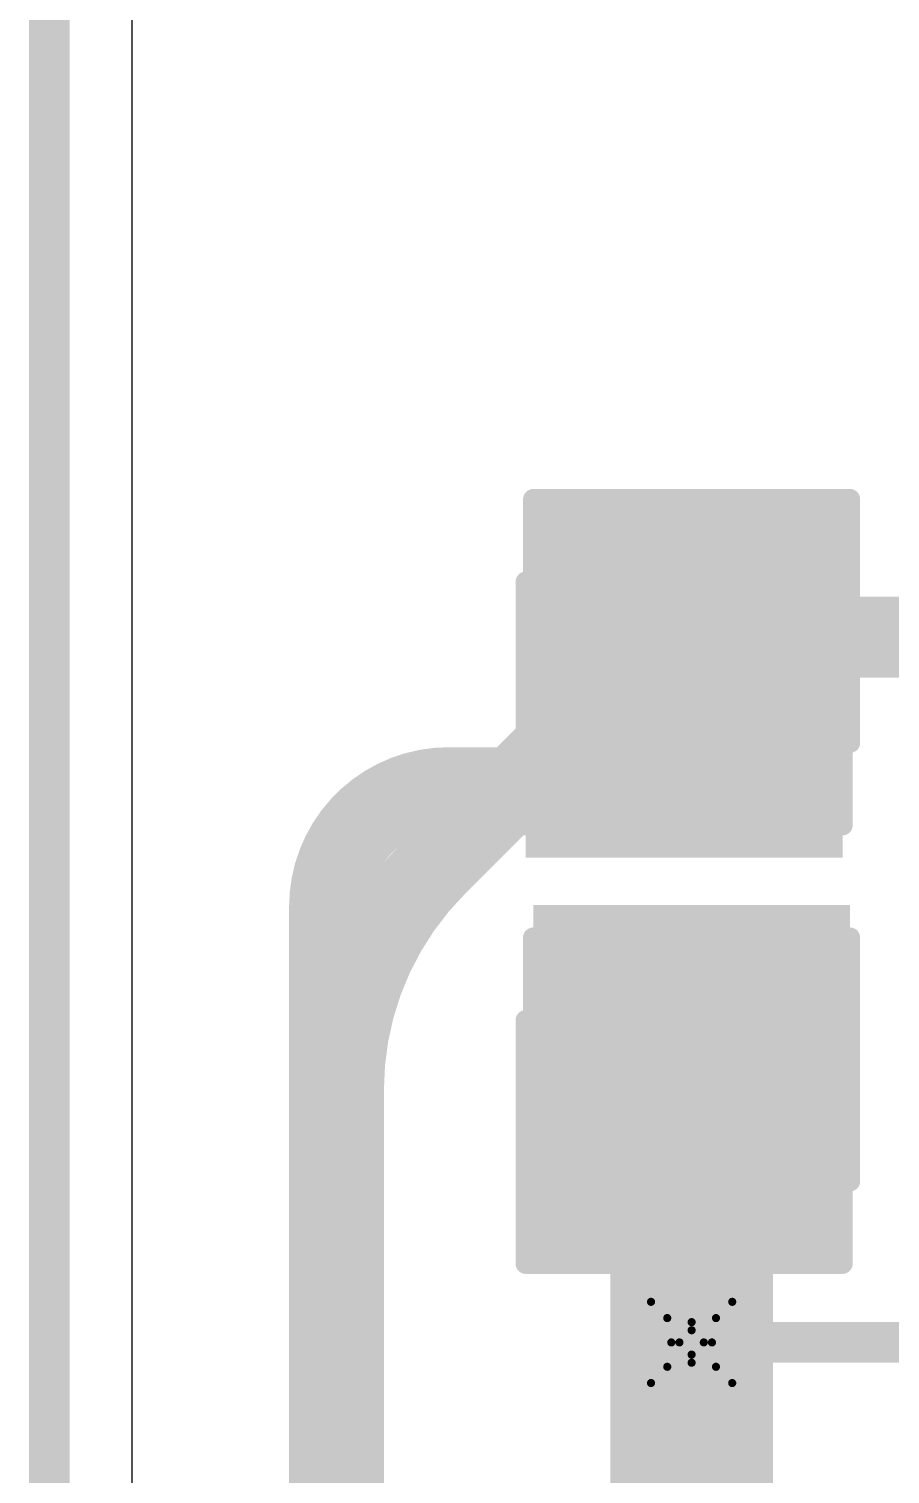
# Model space of a CAD drawing. Header units: inches. Extents: x -2 to 5376, y -4 to 5426.
# Drawn here: x -1.7 to 3.69, y 33.72 to 42.76 of the extents above; entities that cross this region are included whole.
import ezdxf

# ---------------------------------------------------------------- set-up
doc = ezdxf.new("R2010")
doc.units = ezdxf.units.IN
for name, color, linetype in [('Board Outline', 216, 'Continuous'), ('Bottom Layer', 5, 'Continuous'), ('Bottom Overlay', 54, 'Continuous'), ('Bottom Paste', 16, 'Continuous'), ('Bottom Solder', 6, 'Continuous'), ('Drill Drawing', 1, 'Continuous'), ('Layer 1', 16, 'Continuous'), ('Layer 2', 76, 'Continuous'), ('Top Layer', 1, 'Continuous'), ('Top Overlay', 2, 'Continuous'), ('Top Paste', 8, 'Continuous'), ('Top Solder', 216, 'Continuous'), ('Via Holes', 16, 'Continuous')]:
    doc.layers.add(name, color=color, linetype=linetype)

# ---------------------------------------------------------------- blocks, each defined once
blk = doc.blocks.new('C___1206_316')
at = {"layer": 'Top Layer'}
for points in [[(-2.032, 0.889), (-0.508, 0.889), (-0.508, -0.889), (-2.032, -0.889)], [(0.508, 0.889), (2.032, 0.889), (2.032, -0.889), (0.508, -0.889)]]:
    blk.add_hatch(color=1, dxfattribs=at).paths.add_polyline_path(points)
at = {"layer": 'Top Paste'}
for points in [[(-2.032, 0.889), (-0.508, 0.889), (-0.508, -0.889), (-2.032, -0.889)], [(0.508, 0.889), (2.032, 0.889), (2.032, -0.889), (0.508, -0.889)]]:
    blk.add_hatch(color=8, dxfattribs=at).paths.add_polyline_path(points)
at = {"layer": 'Top Solder'}
for points in [[(-2.1336, 0.9906), (-0.4064, 0.9906), (-0.4064, -0.9906), (-2.1336, -0.9906)], [(0.4064, 0.9906), (2.1336, 0.9906), (2.1336, -0.9906), (0.4064, -0.9906)]]:
    blk.add_hatch(color=216, dxfattribs=at).paths.add_polyline_path(points)
at = {"layer": 'Top Overlay'}
for points in [[(-2.1336, 0.9906, 0.127, 0.127, 0), (-2.1336, -0.9906, 0.127, 0.127, 0)], [(-2.1336, 0.9906, 0.127, 0.127, 0), (-0.6096, 0.9906, 0.127, 0.127, 0)], [(0.6096, 0.9906, 0.127, 0.127, 0), (2.1336, 0.9906, 0.127, 0.127, 0)], [(2.1336, 0.9906, 0.127, 0.127, 0), (2.1336, -0.9906, 0.127, 0.127, 0)], [(-2.1336, -0.9906, 0.127, 0.127, 0), (-0.6096, -0.9906, 0.127, 0.127, 0)], [(0.6096, -0.9906, 0.127, 0.127, 0), (2.1336, -0.9906, 0.127, 0.127, 0)]]:
    blk.add_lwpolyline(points, format="xyseb", dxfattribs=at)
for points in [[(-2.1654, 0.9906, 0.0635, 0.0635, 1), (-2.1019, 0.9906, 0.0635, 0.0635, 1)], [(-2.1654, 0.9906, 0.0635, 0.0635, 1), (-2.1019, 0.9906, 0.0635, 0.0635, 1)], [(-0.6413, 0.9906, 0.0635, 0.0635, 1), (-0.5778, 0.9906, 0.0635, 0.0635, 1)], [(0.5778, 0.9906, 0.0635, 0.0635, 1), (0.6413, 0.9906, 0.0635, 0.0635, 1)], [(2.1019, 0.9906, 0.0635, 0.0635, 1), (2.1654, 0.9906, 0.0635, 0.0635, 1)], [(2.1019, 0.9906, 0.0635, 0.0635, 1), (2.1654, 0.9906, 0.0635, 0.0635, 1)], [(-2.1654, -0.9906, 0.0635, 0.0635, 1), (-2.1019, -0.9906, 0.0635, 0.0635, 1)], [(-2.1654, -0.9906, 0.0635, 0.0635, 1), (-2.1019, -0.9906, 0.0635, 0.0635, 1)], [(-0.6413, -0.9906, 0.0635, 0.0635, 1), (-0.5778, -0.9906, 0.0635, 0.0635, 1)], [(0.5778, -0.9906, 0.0635, 0.0635, 1), (0.6413, -0.9906, 0.0635, 0.0635, 1)], [(2.1019, -0.9906, 0.0635, 0.0635, 1), (2.1654, -0.9906, 0.0635, 0.0635, 1)], [(2.1019, -0.9906, 0.0635, 0.0635, 1), (2.1654, -0.9906, 0.0635, 0.0635, 1)]]:
    blk.add_lwpolyline(points, format="xyseb", close=True, dxfattribs=at)
blk = doc.blocks.new('C___1206_B_319')
at = {"layer": 'Bottom Layer'}
for points in [[(-2.032, 0.889), (-0.508, 0.889), (-0.508, -0.889), (-2.032, -0.889)], [(0.508, 0.889), (2.032, 0.889), (2.032, -0.889), (0.508, -0.889)]]:
    blk.add_hatch(color=5, dxfattribs=at).paths.add_polyline_path(points)
at = {"layer": 'Bottom Paste'}
for points in [[(-2.032, 0.889), (-0.508, 0.889), (-0.508, -0.889), (-2.032, -0.889)], [(0.508, 0.889), (2.032, 0.889), (2.032, -0.889), (0.508, -0.889)]]:
    blk.add_hatch(color=16, dxfattribs=at).paths.add_polyline_path(points)
at = {"layer": 'Bottom Solder'}
for points in [[(-2.1336, 0.9906), (-0.4064, 0.9906), (-0.4064, -0.9906), (-2.1336, -0.9906)], [(0.4064, 0.9906), (2.1336, 0.9906), (2.1336, -0.9906), (0.4064, -0.9906)]]:
    blk.add_hatch(color=6, dxfattribs=at).paths.add_polyline_path(points)
at = {"layer": 'Bottom Overlay'}
for points in [[(-2.1336, 0.9906, 0.127, 0.127, 0), (-0.6096, 0.9906, 0.127, 0.127, 0)], [(-2.1336, 0.9906, 0.127, 0.127, 0), (-2.1336, -0.9906, 0.127, 0.127, 0)], [(0.6096, 0.9906, 0.127, 0.127, 0), (2.1336, 0.9906, 0.127, 0.127, 0)], [(2.1336, 0.9906, 0.127, 0.127, 0), (2.1336, -0.9906, 0.127, 0.127, 0)], [(-2.1336, -0.9906, 0.127, 0.127, 0), (-0.6096, -0.9906, 0.127, 0.127, 0)], [(0.6096, -0.9906, 0.127, 0.127, 0), (2.1336, -0.9906, 0.127, 0.127, 0)]]:
    blk.add_lwpolyline(points, format="xyseb", dxfattribs=at)
for points in [[(-2.1654, 0.9906, 0.0635, 0.0635, 1), (-2.1019, 0.9906, 0.0635, 0.0635, 1)], [(-2.1654, 0.9906, 0.0635, 0.0635, 1), (-2.1019, 0.9906, 0.0635, 0.0635, 1)], [(-0.6414, 0.9906, 0.0635, 0.0635, 1), (-0.5779, 0.9906, 0.0635, 0.0635, 1)], [(0.5778, 0.9906, 0.0635, 0.0635, 1), (0.6413, 0.9906, 0.0635, 0.0635, 1)], [(2.1018, 0.9906, 0.0635, 0.0635, 1), (2.1653, 0.9906, 0.0635, 0.0635, 1)], [(2.1018, 0.9906, 0.0635, 0.0635, 1), (2.1653, 0.9906, 0.0635, 0.0635, 1)], [(-2.1654, -0.9906, 0.0635, 0.0635, 1), (-2.1019, -0.9906, 0.0635, 0.0635, 1)], [(-2.1654, -0.9906, 0.0635, 0.0635, 1), (-2.1019, -0.9906, 0.0635, 0.0635, 1)], [(-0.6414, -0.9906, 0.0635, 0.0635, 1), (-0.5779, -0.9906, 0.0635, 0.0635, 1)], [(0.5778, -0.9906, 0.0635, 0.0635, 1), (0.6413, -0.9906, 0.0635, 0.0635, 1)], [(2.1018, -0.9906, 0.0635, 0.0635, 1), (2.1653, -0.9906, 0.0635, 0.0635, 1)], [(2.1018, -0.9906, 0.0635, 0.0635, 1), (2.1653, -0.9906, 0.0635, 0.0635, 1)]]:
    blk.add_lwpolyline(points, format="xyseb", close=True, dxfattribs=at)

msp = doc.modelspace()

# ---------------------------------------------------------------- hatches: boundary and pattern name
at = {"layer": 'Bottom Layer'}
h = msp.add_hatch(color=5, dxfattribs=at)
edge = h.paths.add_edge_path()
edge.add_arc((2.4483, 34.544), 0.3, 0, 360)
at = {"layer": 'Layer 1'}
h = msp.add_hatch(color=16, dxfattribs=at)
edge = h.paths.add_edge_path()
edge.add_arc((2.4483, 34.544), 0.3, 0, 360)
at = {"layer": 'Layer 2'}
h = msp.add_hatch(color=76, dxfattribs=at)
edge = h.paths.add_edge_path()
edge.add_arc((2.4483, 34.544), 0.3, 0, 360)
at = {"layer": 'Top Layer'}
h = msp.add_hatch(color=1, dxfattribs=at)
edge = h.paths.add_edge_path()
edge.add_arc((2.4483, 34.544), 0.3, 0, 360)
at = {"layer": 'Via Holes'}
h = msp.add_hatch(color=7, dxfattribs=at)
edge = h.paths.add_edge_path()
edge.add_arc((2.4483, 34.544), 0.15, 0, 360)

# ---------------------------------------------------------------- linework, layer by layer
at = {"layer": 'Board Outline'}
msp.add_lwpolyline([(-1.57, -0.4428, 0.254, 0.254, 0), (-1.57, 93.4612, 0.254, 0.254, 0)], format="xyseb", dxfattribs=at)
at = {"layer": 'Bottom Layer'}
for points in [[(2.4017, 38.9562, 0.508, 0.508, 0), (4.3531, 38.9562, 0.508, 0.508, 0)], [(2.1435, 38.6981, 0.254, 0.254, 0), (2.4017, 38.9562, 0.254, 0.254, 0)], [(2.4017, 38.4399, 0.254, 0.254, -0.414214), (1.9757, 38.0139, 0.254, 0.254, 0)], [(0.1845, 37.27, 0.508, 0.508, -0.414214), (0.9284, 38.0139, 0.508, 0.508, 0)], [(0.9284, 38.0139, 0.508, 0.508, 0), (1.9757, 38.0139, 0.508, 0.508, 0)], [(0.1845, 28.578, 0.508, 0.508, 0), (0.1845, 37.27, 0.508, 0.508, 0)], [(2.4483, 34.544, 1.016, 1.016, 0), (2.4483, 35.8999, 1.016, 1.016, 0)], [(2.4483, 32.663, 1.016, 1.016, 0), (2.4483, 34.544, 1.016, 1.016, 0)]]:
    msp.add_lwpolyline(points, format="xyseb", dxfattribs=at)
for points in [[(2.2747, 38.9562, 0.254, 0.254, 1), (2.5287, 38.9562, 0.254, 0.254, 1)], [(2.3382, 38.9562, 0.127, 0.127, 1), (2.4652, 38.9562, 0.127, 0.127, 1)], [(2.08, 38.6981, 0.127, 0.127, 1), (2.207, 38.6981, 0.127, 0.127, 1)], [(2.3382, 38.4399, 0.127, 0.127, 1), (2.4652, 38.4399, 0.127, 0.127, 1)], [(0.8014, 38.0139, 0.254, 0.254, 1), (1.0554, 38.0139, 0.254, 0.254, 1)], [(0.8014, 38.0139, 0.254, 0.254, 1), (1.0554, 38.0139, 0.254, 0.254, 1)], [(1.8487, 38.0139, 0.254, 0.254, 1), (2.1027, 38.0139, 0.254, 0.254, 1)], [(1.9122, 38.0139, 0.127, 0.127, 1), (2.0392, 38.0139, 0.127, 0.127, 1)], [(0.0575, 37.27, 0.254, 0.254, 1), (0.3115, 37.27, 0.254, 0.254, 1)], [(0.0575, 37.27, 0.254, 0.254, 1), (0.3115, 37.27, 0.254, 0.254, 1)], [(2.1943, 35.8999, 0.508, 0.508, 1), (2.7023, 35.8999, 0.508, 0.508, 1)], [(2.1943, 34.544, 0.508, 0.508, 1), (2.7023, 34.544, 0.508, 0.508, 1)], [(2.1943, 34.544, 0.508, 0.508, 1), (2.7023, 34.544, 0.508, 0.508, 1)]]:
    msp.add_lwpolyline(points, format="xyseb", close=True, dxfattribs=at)
at = {"layer": 'Drill Drawing'}
for points in [[(2.1943, 34.798, 0.0508, 0.0508, 0), (2.4483, 34.671, 0.0508, 0.0508, 0)], [(2.1943, 34.798, 0.0508, 0.0508, 0), (2.3213, 34.544, 0.0508, 0.0508, 0)], [(2.4483, 34.671, 0.0508, 0.0508, 0), (2.7023, 34.798, 0.0508, 0.0508, 0)], [(2.5753, 34.544, 0.0508, 0.0508, 0), (2.7023, 34.798, 0.0508, 0.0508, 0)], [(2.2959, 34.6964, 0.0508, 0.0508, 0), (2.4483, 34.6202, 0.0508, 0.0508, 0)], [(2.2959, 34.6964, 0.0508, 0.0508, 0), (2.3721, 34.544, 0.0508, 0.0508, 0)], [(2.4483, 34.6202, 0.0508, 0.0508, 0), (2.6007, 34.6964, 0.0508, 0.0508, 0)], [(2.5245, 34.544, 0.0508, 0.0508, 0), (2.6007, 34.6964, 0.0508, 0.0508, 0)], [(2.1943, 34.29, 0.0508, 0.0508, 0), (2.3213, 34.544, 0.0508, 0.0508, 0)], [(2.2959, 34.3916, 0.0508, 0.0508, 0), (2.3721, 34.544, 0.0508, 0.0508, 0)], [(2.5245, 34.544, 0.0508, 0.0508, 0), (2.6007, 34.3916, 0.0508, 0.0508, 0)], [(2.5753, 34.544, 0.0508, 0.0508, 0), (2.7023, 34.29, 0.0508, 0.0508, 0)], [(2.2959, 34.3916, 0.0508, 0.0508, 0), (2.4483, 34.4678, 0.0508, 0.0508, 0)], [(2.4483, 34.4678, 0.0508, 0.0508, 0), (2.6007, 34.3916, 0.0508, 0.0508, 0)], [(2.1943, 34.29, 0.0508, 0.0508, 0), (2.4483, 34.417, 0.0508, 0.0508, 0)], [(2.4483, 34.417, 0.0508, 0.0508, 0), (2.7023, 34.29, 0.0508, 0.0508, 0)]]:
    msp.add_lwpolyline(points, format="xyseb", dxfattribs=at)
for points in [[(2.1816, 34.798, 0.0254, 0.0254, 1), (2.207, 34.798, 0.0254, 0.0254, 1)], [(2.1816, 34.798, 0.0254, 0.0254, 1), (2.207, 34.798, 0.0254, 0.0254, 1)], [(2.6896, 34.798, 0.0254, 0.0254, 1), (2.715, 34.798, 0.0254, 0.0254, 1)], [(2.6896, 34.798, 0.0254, 0.0254, 1), (2.715, 34.798, 0.0254, 0.0254, 1)], [(2.2832, 34.6964, 0.0254, 0.0254, 1), (2.3086, 34.6964, 0.0254, 0.0254, 1)], [(2.2832, 34.6964, 0.0254, 0.0254, 1), (2.3086, 34.6964, 0.0254, 0.0254, 1)], [(2.588, 34.6964, 0.0254, 0.0254, 1), (2.6134, 34.6964, 0.0254, 0.0254, 1)], [(2.588, 34.6964, 0.0254, 0.0254, 1), (2.6134, 34.6964, 0.0254, 0.0254, 1)], [(2.4356, 34.671, 0.0254, 0.0254, 1), (2.461, 34.671, 0.0254, 0.0254, 1)], [(2.4356, 34.671, 0.0254, 0.0254, 1), (2.461, 34.671, 0.0254, 0.0254, 1)], [(2.4356, 34.6202, 0.0254, 0.0254, 1), (2.461, 34.6202, 0.0254, 0.0254, 1)], [(2.4356, 34.6202, 0.0254, 0.0254, 1), (2.461, 34.6202, 0.0254, 0.0254, 1)], [(2.3086, 34.544, 0.0254, 0.0254, 1), (2.334, 34.544, 0.0254, 0.0254, 1)], [(2.3086, 34.544, 0.0254, 0.0254, 1), (2.334, 34.544, 0.0254, 0.0254, 1)], [(2.3594, 34.544, 0.0254, 0.0254, 1), (2.3848, 34.544, 0.0254, 0.0254, 1)], [(2.3594, 34.544, 0.0254, 0.0254, 1), (2.3848, 34.544, 0.0254, 0.0254, 1)], [(2.5118, 34.544, 0.0254, 0.0254, 1), (2.5372, 34.544, 0.0254, 0.0254, 1)], [(2.5118, 34.544, 0.0254, 0.0254, 1), (2.5372, 34.544, 0.0254, 0.0254, 1)], [(2.5626, 34.544, 0.0254, 0.0254, 1), (2.588, 34.544, 0.0254, 0.0254, 1)], [(2.5626, 34.544, 0.0254, 0.0254, 1), (2.588, 34.544, 0.0254, 0.0254, 1)], [(2.4356, 34.4678, 0.0254, 0.0254, 1), (2.461, 34.4678, 0.0254, 0.0254, 1)], [(2.4356, 34.4678, 0.0254, 0.0254, 1), (2.461, 34.4678, 0.0254, 0.0254, 1)], [(2.2832, 34.3916, 0.0254, 0.0254, 1), (2.3086, 34.3916, 0.0254, 0.0254, 1)], [(2.2832, 34.3916, 0.0254, 0.0254, 1), (2.3086, 34.3916, 0.0254, 0.0254, 1)], [(2.4356, 34.417, 0.0254, 0.0254, 1), (2.461, 34.417, 0.0254, 0.0254, 1)], [(2.4356, 34.417, 0.0254, 0.0254, 1), (2.461, 34.417, 0.0254, 0.0254, 1)], [(2.588, 34.3916, 0.0254, 0.0254, 1), (2.6134, 34.3916, 0.0254, 0.0254, 1)], [(2.588, 34.3916, 0.0254, 0.0254, 1), (2.6134, 34.3916, 0.0254, 0.0254, 1)], [(2.1816, 34.29, 0.0254, 0.0254, 1), (2.207, 34.29, 0.0254, 0.0254, 1)], [(2.1816, 34.29, 0.0254, 0.0254, 1), (2.207, 34.29, 0.0254, 0.0254, 1)], [(2.6896, 34.29, 0.0254, 0.0254, 1), (2.715, 34.29, 0.0254, 0.0254, 1)], [(2.6896, 34.29, 0.0254, 0.0254, 1), (2.715, 34.29, 0.0254, 0.0254, 1)]]:
    msp.add_lwpolyline(points, format="xyseb", close=True, dxfattribs=at)
at = {"layer": 'Layer 1'}
msp.add_line((-1.052, 1.8896), (-1.052, 50.673), dxfattribs=at)
msp.add_lwpolyline([(2.4483, 34.544, 0.254, 0.254, 0), (7.7823, 34.544, 0.254, 0.254, 0)], format="xyseb", dxfattribs=at)
msp.add_lwpolyline([(2.3848, 34.544, 0.127, 0.127, 1), (2.5118, 34.544, 0.127, 0.127, 1)], format="xyseb", close=True, dxfattribs=at)
at = {"layer": 'Layer 2'}
msp.add_line((-1.052, 1.8896), (-1.052, 50.673), dxfattribs=at)
at = {"layer": 'Top Layer'}
for points in [[(0.8527, 37.5317, 0.508, 0.508, 0), (2.2173, 38.8962, 0.508, 0.508, 0)], [(2.4483, 38.9562, 0.508, 0.508, 0), (2.4485, 38.9564, 0.508, 0.508, 0)], [(2.4485, 38.9564, 0.508, 0.508, 0), (4.3533, 38.9564, 0.508, 0.508, 0)], [(0.2698, 36.1236, 0.508, 0.508, -0.199211), (0.8527, 37.5317, 0.508, 0.508, 0)], [(2.4483, 34.544, 1.016, 1.016, 0), (2.4483, 36.4162, 1.016, 1.016, 0)], [(0.2698, 28.1857, 0.508, 0.508, 0), (0.2698, 36.1237, 0.508, 0.508, 0)], [(2.4483, 32.6631, 1.016, 1.016, 0), (2.4483, 34.544, 1.016, 1.016, 0)]]:
    msp.add_lwpolyline(points, format="xyseb", dxfattribs=at)
for points in [[(2.0903, 38.8962, 0.254, 0.254, 1), (2.3443, 38.8962, 0.254, 0.254, 1)], [(2.3213, 38.9562, 0.254, 0.254, 1), (2.5753, 38.9562, 0.254, 0.254, 1)], [(2.3215, 38.9564, 0.254, 0.254, 1), (2.5755, 38.9564, 0.254, 0.254, 1)], [(2.3215, 38.9564, 0.254, 0.254, 1), (2.5755, 38.9564, 0.254, 0.254, 1)], [(0.7257, 37.5317, 0.254, 0.254, 1), (0.9797, 37.5317, 0.254, 0.254, 1)], [(0.7257, 37.5317, 0.254, 0.254, 1), (0.9797, 37.5317, 0.254, 0.254, 1)], [(2.1943, 36.4162, 0.508, 0.508, 1), (2.7023, 36.4162, 0.508, 0.508, 1)], [(0.1428, 36.1237, 0.254, 0.254, 1), (0.3968, 36.1237, 0.254, 0.254, 1)], [(0.1428, 36.1236, 0.254, 0.254, 1), (0.3968, 36.1236, 0.254, 0.254, 1)], [(2.1943, 34.544, 0.508, 0.508, 1), (2.7023, 34.544, 0.508, 0.508, 1)], [(2.1943, 34.544, 0.508, 0.508, 1), (2.7023, 34.544, 0.508, 0.508, 1)]]:
    msp.add_lwpolyline(points, format="xyseb", close=True, dxfattribs=at)

# ---------------------------------------------------------------- block references
at = {"rotation": 90}
for name, p in [('C___1206_316', (2.4483, 37.6862)), ('C___1206_B_319', (2.4017, 37.1699))]:
    msp.add_blockref(name, p, dxfattribs=at)

doc.saveas('drawing.dxf')
